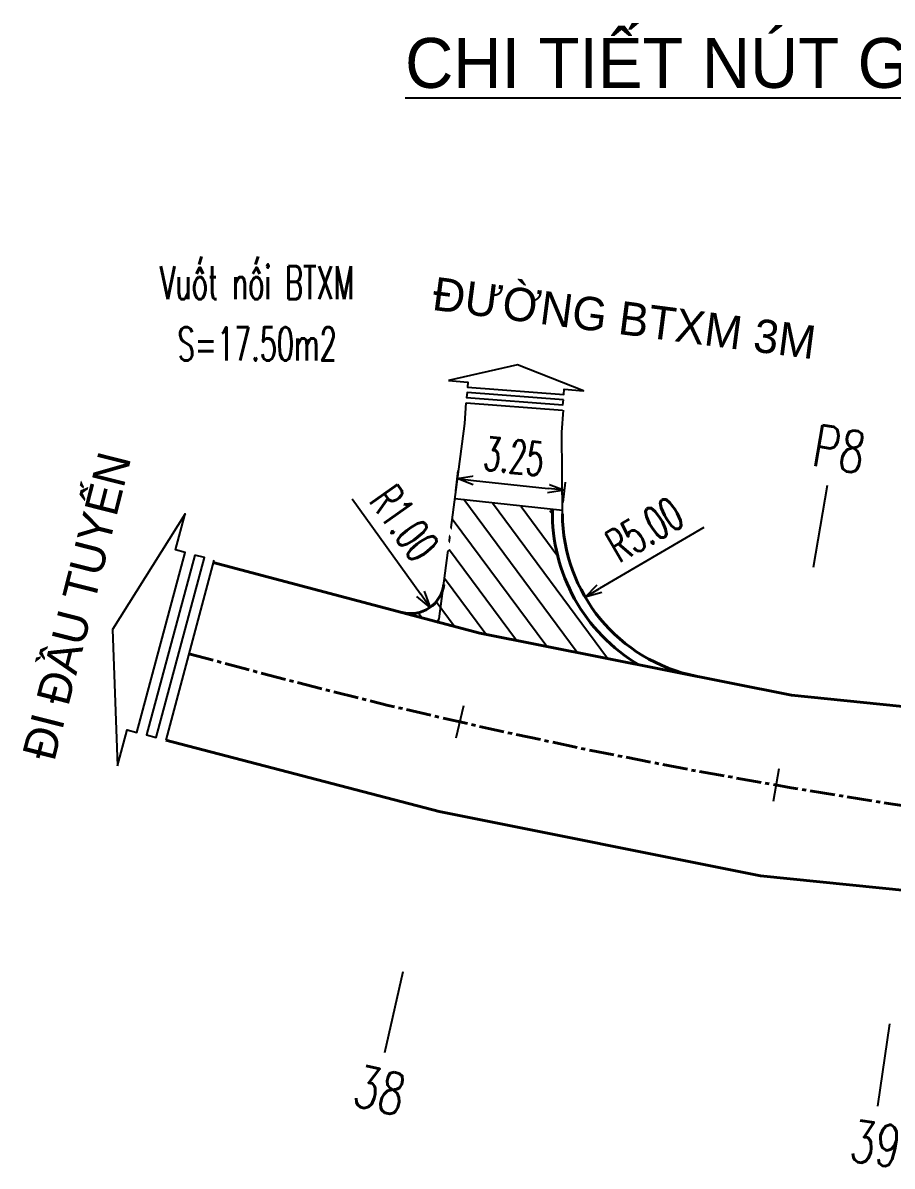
# Model space of a CAD drawing. Header units: centimetres. Extents: x 556321 to 560034, y 1839250 to 1840516.
# Drawn here: x 556809.82 to 556835.93, y 1839470.63 to 1839504.97 of the extents above; entities that cross this region are included whole.
import ezdxf
from ezdxf.enums import TextEntityAlignment as Align

# ---------------------------------------------------------------- set-up
doc = ezdxf.new("R2010")
doc.units = ezdxf.units.CM
doc.header["$MEASUREMENT"] = 0
doc.set_wipeout_variables(frame=1)
doc.linetypes.add('CENTER2', pattern=[1.125, 0.75, -0.125, 0.125, -0.125])
for name, color, linetype in [('bovia', 1, 'Continuous'), ('CD', 6, 'Continuous'), ('Duong nhua Cu', 33, 'Continuous'), ('giaothong-leduong', 7, 'Continuous'), ('H1_DongMuc', 3, 'Continuous'), ('sh(bs)', 31, 'Continuous'), ('SH1', 4, 'Continuous'), ('TEN', 7, 'Continuous'), ('ThongSoTuyen_TuyenPDP', 7, 'Continuous'), ('TUYEN', 7, 'Continuous'), ('vuot', 7, 'Continuous')]:
    doc.layers.add(name, color=color, linetype=linetype)
doc.styles.add('2D', font='vnsimple.shx', dxfattribs={"width": 0.6})
doc.styles.add('Khung ten', font='VHAVANB_3.TTF')
doc.styles.get("Standard").update_dxf_attribs({"font": 'Vnsimple.shx', "width": 0.7, "height": 2})
doc.dimstyles.new('D500', dxfattribs={"dimtxt": 1, "dimasz": 0.5, "dimexe": 0.25, "dimexo": 0.25, "dimgap": 0.35, "dimtad": 1, "dimzin": 0, "dimdsep": 46, "dimtxsty": '2D', "dimblk": 'OPEN30', "dimcen": 0, "dimdle": 0.7, "dimclrd": 7, "dimclre": 7, "dimclrt": 3, "dimaunit": 1, "dimadec": 3, "dimazin": 2, "dimtfac": 0.3478260869565218, "dimtix": 1, "dimtofl": 0, "dimtmove": 0, "dimatfit": 3, "dimldrblk": 'OPEN30', "dimfxl": 0, "dimtolj": 1, "dimtzin": 0, "dimarcsym": 0})

# ---------------------------------------------------------------- blocks, each defined once
blk = doc.blocks.new('A$C50875B7A')
at = {"layer": 'giaothong-leduong', "linetype": 'Continuous'}
blk.add_line((-1.323758624494076e-06, 26.84161570714787), (12.61659001570661, 1.845183502417058), dxfattribs=at)
blk.add_lwpolyline([(3.725700207985938, 34.99500543926843), (6.249018475878984, 29.99571899836883), (4.686763526056893, 29.20719317556359), (17.30335486552212, 4.21076097083278), (18.86560981546063, 4.999286793638021), (21.38892808347009, 3.527384251356125e-07), (18.80633394536562, 20.65160618722439)], close=True, dxfattribs=at)
at = {"layer": 'giaothong-leduong'}
blk.add_lwpolyline([(15.74109991570003, 3.422235148027539), (3.124508576001972, 28.41866735299118), (1.562253626179881, 27.63014152995311), (14.17884496564511, 2.633709325222299)], close=True, dxfattribs=at)
blk = doc.blocks.new('_Open30')
at = {"color": 0, "linetype": 'ByBlock', "lineweight": -2}
for p, q in [((-1, 0.26794919), (0, 0)), ((0, 0), (-1, -0.26794919)), ((0, 0), (-1, 0))]:
    blk.add_line(p, q, dxfattribs=at)
blk = doc.blocks.new('*D141')
at = {"layer": 'Defpoints', "color": 0, "lineweight": -2, "transparency": 16777216}
for p in [(556831.0224830105, 1839490.248336432), (556826.7066770892, 1839487.723694034)]:
    blk.add_point(p, dxfattribs=at)
at = {"layer": 'Duong nhua Cu', "color": 7, "lineweight": -2, "transparency": 16777216}
blk.add_line((556830.2702996936, 1839489.808327329), (556827.1382576816, 1839487.976158274), dxfattribs=at)
at = {"layer": 'Duong nhua Cu', "color": 7, "lineweight": -2, "transparency": 16777216, "xscale": 0.5, "yscale": 0.5, "zscale": 0.5, "rotation": 210.3266048003046}
blk.add_blockref('_Open30', (556826.7066770892, 1839487.723694034), dxfattribs=at)
at = {"layer": 'Duong nhua Cu', "color": 3, "lineweight": -2, "transparency": 16777216, "insert": (556828.4908797758, 1839489.752161928), "char_height": 1, "attachment_point": 5, "rotation": 30.326604800304594, "style": '2D', "bg_fill": 3, "box_fill_scale": 1.25, "bg_fill_color": 256, "bg_fill_true_color": 13158600, "bg_fill_transparency": 0}
blk.add_mtext('\\A1;R5.00', dxfattribs=at)
blk = doc.blocks.new('*D142')
at = {"layer": 'Defpoints', "color": 0, "lineweight": -2, "transparency": 16777216}
blk.add_point((556822.0482309225, 1839487.413450873), dxfattribs=at)
at = {"layer": 'Duong nhua Cu', "color": 7, "lineweight": -2, "transparency": 16777216}
blk.add_line((556819.7129441169, 1839490.67855812), (556821.7573589005, 1839487.820136829), dxfattribs=at)
at = {"layer": 'Duong nhua Cu', "color": 7, "lineweight": -2, "transparency": 16777216, "xscale": 0.5, "yscale": 0.5, "zscale": 0.5, "rotation": 305.573303132053}
blk.add_blockref('_Open30', (556822.0482309225, 1839487.413450873), dxfattribs=at)
at = {"layer": 'Duong nhua Cu', "color": 3, "lineweight": -2, "transparency": 16777216, "insert": (556821.2810816228, 1839489.94717289), "char_height": 1, "attachment_point": 5, "rotation": 305.573303132053, "style": '2D', "bg_fill": 3, "box_fill_scale": 1.25, "bg_fill_color": 256, "bg_fill_true_color": 13158600, "bg_fill_transparency": 0}
blk.add_mtext('\\A1;R1.00', dxfattribs=at)
at = {"layer": 'Defpoints', "color": 0, "lineweight": -2, "transparency": 16777216}
blk.add_point((556821.4664868793, 1839488.226822784), dxfattribs=at)
blk = doc.blocks.new('*D144')
at = {"layer": 'Defpoints', "color": 0, "lineweight": -2, "transparency": 16777216}
for p in [(556826.0884853407, 1839490.930111368), (556822.794307355, 1839490.670058719), (556826.0221051393, 1839490.319284969)]:
    blk.add_point(p, dxfattribs=at)
at = {"layer": 'Duong nhua Cu', "color": 7, "lineweight": -2, "transparency": 16777216}
for p, q in [((556822.8213165314, 1839490.918595446), (556822.8876967328, 1839491.529421845)), ((556823.3577610091, 1839491.226866766), (556825.5914118879, 1839490.984129721)), ((556826.0491143158, 1839490.567821695), (556826.1154945171, 1839491.178648094))]:
    blk.add_line(p, q, dxfattribs=at)
at = {"layer": 'Duong nhua Cu', "color": 7, "lineweight": -2, "transparency": 16777216, "xscale": 0.5, "yscale": 0.5, "zscale": 0.5}
for p, rotation in [((556822.8606875563, 1839491.280885118), 173.7978474177618), ((556826.0884853407, 1839490.930111368), 353.7978474177618)]:
    blk.add_blockref('_Open30', p, dxfattribs=dict(at, rotation=rotation))
at = {"layer": 'Duong nhua Cu', "color": 3, "lineweight": -2, "transparency": 16777216, "insert": (556824.5664176482, 1839491.950523113), "char_height": 1, "attachment_point": 5, "rotation": 353.79784741776183, "style": '2D', "bg_fill": 3, "box_fill_scale": 1.25, "bg_fill_color": 256, "bg_fill_true_color": 13158600, "bg_fill_transparency": 0}
blk.add_mtext('\\A1;3.25', dxfattribs=at)

msp = doc.modelspace()

# ---------------------------------------------------------------- hatches: boundary and pattern name
at = {"layer": 'vuot'}
h = msp.add_hatch(dxfattribs=at)
h.set_pattern_fill('ANSI31', color=8, scale=4.999999999999999, angle=-98.44814996222703, style=0)
h.set_pattern_definition([(306.551850037773, (-1181911.505410891, 2655809.101226615), (0.5020739027176107, 0.3722187477947708), [])])
h.paths.add_polyline_path([(556822.2746942122, 1839486.97834249), (556822.3225971112, 1839487.064091775), (556822.4580009114, 1839488.096823076, -0.4500439808340602), (556821.2179839852, 1839487.25819163), (556821.2179795734, 1839487.258161927)])
edge = h.paths.add_edge_path()
edge.add_arc((556831.02248301, 1839490.248336432), 5.299999999491254, 179.3575566796753, 239.3456954320745)
edge.add_line((556828.3202409489, 1839485.688962808), (556823.5477167114, 1839486.641244446))
edge.add_line((556823.5477167114, 1839486.641244446), (556822.2746942122, 1839486.97834249))
edge.add_line((556822.2746942122, 1839486.97834249), (556822.3225971109, 1839487.064091774))
edge.add_line((556822.3225971109, 1839487.064091774), (556822.7981585072, 1839490.69122143))
edge.add_line((556822.7981585072, 1839490.69122143), (556825.7228161803, 1839490.307762768))

# ---------------------------------------------------------------- linework, layer by layer
at = {"layer": 'bovia', "color": 6, "lineweight": 40}
msp.add_arc((556831.0224830104, 1839490.248336432), 5.299999999999999, 178.8821242586771, 239.3456954188817, dxfattribs=at)
at = {"layer": 'SH1', "elevation": 428.165}
for points in [[(556822.253427199, 1839486.949541138), (556822.3228778549, 1839487.073868317), (556823.0915574284, 1839492.937561838), (556823.1356046413, 1839493.557823504)], [(556826.0233115574, 1839490.157315647), (556826.0045601717, 1839492.67480907), (556826.054509882, 1839493.337969511)]]:
    msp.add_lwpolyline(points, dxfattribs=at)
at = {"layer": 'ThongSoTuyen_TuyenPDP', "color": 1, "lineweight": -2}
for p, q in [((556833.5672790543, 1839488.624386959), (556833.990234985, 1839491.088348866)), ((556821.2302405018, 1839476.47065552), (556820.6752678301, 1839474.033032634)), ((556835.8494304897, 1839474.908086551), (556835.4869625801, 1839472.434502711))]:
    msp.add_line(p, q, dxfattribs=at)
at = {"layer": 'TUYEN', "color": 2, "lineweight": -2}
msp.add_line((556823.0485307613, 1839484.457185623), (556822.8265416926, 1839483.482136468), dxfattribs=at)
at = {"layer": 'TUYEN', "color": 1, "lineweight": -2}
msp.add_line((556832.5273233107, 1839482.566045768), (556832.3581409384, 1839481.580461005), dxfattribs=at)
at = {"layer": 'TUYEN', "color": 3, "linetype": 'CENTER2', "lineweight": 40}
msp.add_lwpolyline([(556814.803754405, 1839486.021951331, 0.06877981479273093), (556863.6559412443, 1839479.480119482, 0.06877981479273093)], format="xyb", dxfattribs=at)
at = {"layer": 'TUYEN', "color": 1, "lineweight": 40, "elevation": 427.4431}
msp.add_lwpolyline([(556863.6559412443, 1839476.729175226), (556851.0604459033, 1839477.101742302), (556836.4349483773, 1839478.89682373), (556831.9770409612, 1839479.352919815), (556822.326666326, 1839481.278499258), (556814.1129709935, 1839483.426534047)], dxfattribs=at)
at = {"layer": 'TUYEN', "color": 1, "lineweight": 40}
msp.add_arc((556831.0224830104, 1839490.248336432), 4.999999999999999, 180.2340907108311, 258.7157336613586, dxfattribs=at)

# ---------------------------------------------------------------- texts
at = {"layer": 'TEN', "color": 7, "style": 'Khung ten'}
msp.add_text('%%Uchi tiÕt nót giao km0+510 & Km0+540', height=1.5, dxfattribs=at).set_placement((556840.7500647545, 1839503.765875726, -168.9239999996361), align=Align.MIDDLE_CENTER)
at = {"layer": 'ThongSoTuyen_TuyenPDP', "color": 1, "lineweight": -2, "width": 0.7}
for s, rotation, p in [('P8', 350.2597161328987, (556833.4823272016, 1839491.682847752)), ('38', 347.1741125214936, (556819.6701714814, 1839472.467081225)), ('39', 351.663464124139, (556834.6020869657, 1839470.795479639))]:
    msp.add_text(s, height=1.25, rotation=rotation, dxfattribs=at).set_placement(p)

# ---------------------------------------------------------------- next in the draw order: wipeouts: each hides what was drawn before it
at = {"color": 8, "linetype": 'ByBlock'}
msp.add_wipeout([(556820.7414579561, 1839498.6705423167), (556820.815859592, 1839498.6569660169), (556820.8845082208, 1839498.630557665), (556820.953176689, 1839498.587424897), (556821.0010503596, 1839498.5433777785), (556821.0307711825, 1839498.5071451087), (556821.0787646488, 1839498.42007622), (556821.0979577418, 1839498.3573966648), (556821.1066892908, 1839498.2917550371), (556821.1056318467, 1839498.2368926145), (556821.1056318467, 1839498.2368926145), (556821.1071775418, 1839498.2643239337), (556821.1072945902, 1839494.651129467), (556821.107053254, 1839494.4903412466), (556821.0863883301, 1839494.3770045338), (556821.0485662664, 1839494.296002329), (556820.9901829321, 1839494.2218623145), (556820.9417885033, 1839494.180607213), (556820.8760420771, 1839494.1420049462), (556820.8119385353, 1839494.1186012595), (556820.8119385353, 1839494.1186012595), (556820.707352675, 1839494.1046749623), (556820.0600594312, 1839494.1046061562), (556823.8214622537, 1839487.8663591132), (556819.5216791817, 1839494.1044981123), (556813.2256007253, 1839494.1030843107), (556813.1127568439, 1839494.1044833392), (556813.0057119892, 1839494.1098672524), (556812.9113276757, 1839494.1399751802), (556812.7963335725, 1839494.2201959689), (556812.7046515886, 1839494.3625206307), (556812.6805341869, 1839494.4697753736), (556812.6791413336, 1839494.548998357), (556812.679130657, 1839494.6494382143), (556812.6790109201, 1839498.28792801), (556812.7318381513, 1839498.4690769992), (556812.8381514268, 1839498.589759153), (556812.8381514268, 1839498.589759153), (556812.8381514268, 1839498.589759153), (556812.8381514268, 1839498.589759153), (556812.9357200188, 1839498.6438600405), (556812.9956033976, 1839498.661613932), (556813.0467746976, 1839498.6691057524), (556813.0864402605, 1839498.6703380216)], dxfattribs=at).dxf.layer = 'vuot'

# ---------------------------------------------------------------- next in the draw order: linework, layer by layer
at = {"layer": 'H1_DongMuc', "lineweight": -2}
msp.add_lwpolyline([(556826.0221051394, 1839490.319284969), (556822.794307355, 1839490.67005872)], dxfattribs=at)
at = {"layer": 'TUYEN', "color": 1, "lineweight": 40, "elevation": 413.94}
msp.add_lwpolyline([(556815.5334159484, 1839488.763441906), (556823.5477167111, 1839486.641244446), (556832.9076557108, 1839484.773616835), (556837.2324899163, 1839484.338691745), (556851.4167305304, 1839482.590190285), (556863.6559412443, 1839482.228161891)], dxfattribs=at)
at = {"layer": 'TUYEN', "color": 1, "lineweight": 40}
msp.add_arc((556821.4664868792, 1839488.226822784), 0.9999999999999999, 255.1684097706816, 352.5312427221801, dxfattribs=at)

# ---------------------------------------------------------------- next in the draw order: block references
at = {"layer": 'CD', "extrusion": (-0.03804237062211896, -0.5050719096553565, 0.8622384496846223), "xscale": 0.1036217341242724, "yscale": 0.1036217341242724, "zscale": 0.1036217341242724, "rotation": 63.21829238350379}
msp.add_blockref('A$C50875B7A', (417092.2279700588, 1617713.44865263, -950170.4331921941), dxfattribs=at)
at = {"layer": 'CD', "extrusion": (0.4892439159100482, -0.1310925117253504, 0.8622384496846223), "xscale": 0.1998566413604397, "yscale": 0.1998566413604397, "zscale": 0.1998566413604397, "rotation": 63.21829238350372}
msp.add_blockref('A$C50875B7A', (1920923.434467767, -53181.55787033703, 31381.26840216582), dxfattribs=at)

# ---------------------------------------------------------------- next in the draw order: texts
at = {"layer": 'sh(bs)', "color": 7, "lineweight": -2, "char_height": 0.9999999999999999, "attachment_point": 1, "style": 'Khung ten'}
for s, insert, width, rotation in [('\\pi1.0463;®\xadêng btxm 3m', (556821.17356981, 1839497.479307288, 209.3326277053371), 13.36492190141626, 352.61648671743336), ('\\pi3.3799;®i ®Çu tuyÕn', (556808.9580829239, 1839479.728719745, -103.6669372054007), 15.6354528111426, 75.7750117542592)]:
    msp.add_mtext(s, dxfattribs=dict(at, insert=insert, width=width, rotation=rotation))
at = {"layer": 'vuot', "color": 3, "style": '2D', "width": 0.6}
for s, p in [('Vuèt nèi BTXM', (556816.8557170468, 1839496.666620144, -0.9970000000000141)), ('S=17.50m2', (556816.8558595587, 1839494.827099322, -0.9970000000000141))]:
    msp.add_text(s, height=0.9999999999999999, rotation=359.9953327796568, dxfattribs=at).set_placement(p, align=Align.CENTER)

# ---------------------------------------------------------------- next in the draw order: dimensions: what is measured, and where the dimension line sits
at = {"layer": 'Duong nhua Cu', "lineweight": -2}
for center, mpoint, picture, middle in [((556821.4664868793, 1839488.226822784), (556822.0482309225, 1839487.413450873), '*D142', (556820.5897154977, 1839489.452690452)), ((556831.0224830105, 1839490.248336432), (556826.7066770892, 1839487.723694034), '*D141', (556828.9200689837, 1839489.018474921))]:
    dim = msp.add_radius_dim(center=center, mpoint=mpoint, dimstyle='D500', dxfattribs=at)
    dim.commit()
    dim.dimension.update_dxf_attribs({"geometry": picture, "text_midpoint": middle, "dimtype": 164})

# ---------------------------------------------------------------- next in the draw order: dimensions: what is measured, and where the dimension line sits
dim = msp.add_aligned_dim(p1=(556822.794307355, 1839490.67005872), p2=(556826.0221051394, 1839490.319284969), distance=0.6144226727313874, dimstyle='D500', dxfattribs=at)
dim.commit()
dim.dimension.update_dxf_attribs({"geometry": '*D144', "text_midpoint": (556824.5664176482, 1839491.950523113)})

doc.saveas('drawing.dxf')
